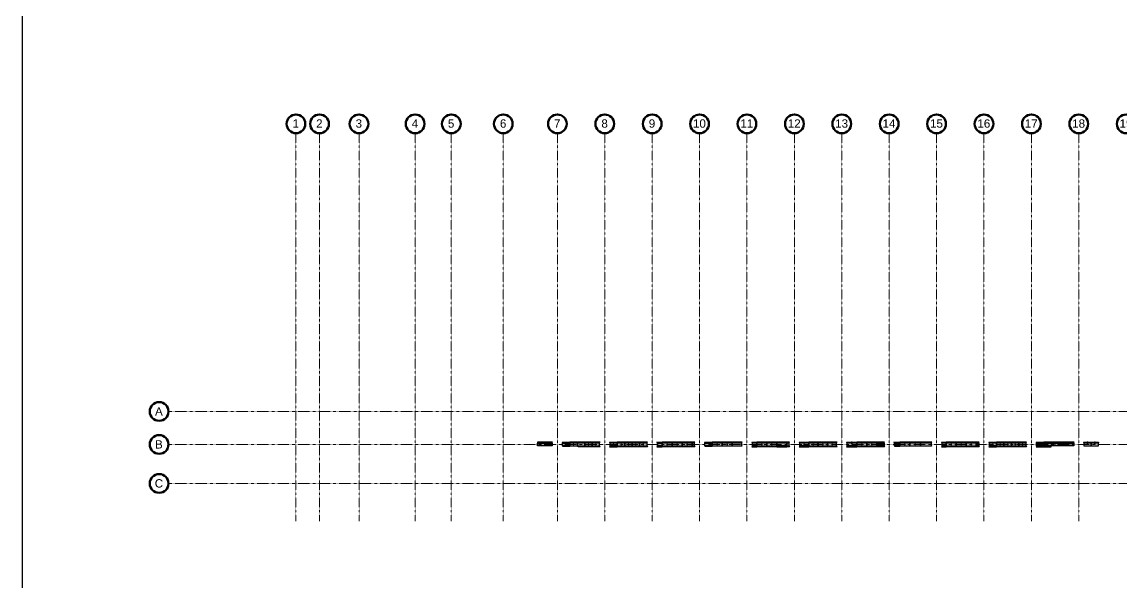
# Model space of a CAD drawing. Header units: millimetres. Extents: x -70132 to 394080, y -1879526 to 121974.
# Drawn here: x -66720 to 197816, y -587329 to -452602 of the extents above; entities that cross this region are included whole.
import ezdxf

# ---------------------------------------------------------------- set-up
doc = ezdxf.new("R2010")
doc.units = ezdxf.units.MM
doc.linetypes.add('DPA_Grid _ Level 100', pattern=[10, 5.5, -1.6, 1.3, -1.6])
doc.layers.add('009 - AHP_06_PANEL_MAIN_COLOR_1', color=3, linetype='Continuous')
doc.layers.add('S-GRID', color=251, linetype='Continuous', lineweight=9)
doc.layers.add('S-GRID-IDEN', color=3, linetype='Continuous', lineweight=50)
doc.styles.add('Arial_1', font='arial.ttf', dxfattribs={"height": 2000})

# ---------------------------------------------------------------- blocks, each defined once
blk = doc.blocks.new('Grid - 100 Scale-586761-UPPER PLATFORM LEVEL - REFLECTED CEILING')
at = {"layer": 'S-GRID-IDEN'}
blk.add_circle((0, 0), 4.5, dxfattribs=at)
blk = doc.blocks.new('A$C8cf0ffd2')
at = {"layer": 'S-GRID', "linetype": 'DPA_Grid _ Level 100'}
for p, q in [((-85660, -18460.1), (-85660, 74877.1)), ((-80000, -18460.1), (-80000, 74877.1)), ((-70500, -18460.1), (-70500, 74877.1)), ((-57000, -18460.1), (-57000, 74877.1)), ((-48300, -18460.1), (-48300, 74877.1)), ((-35800, -18460.1), (-35800, 74877.1)), ((-22800, -18460.1), (-22800, 74877.1)), ((-11400, -18460.1), (-11400, 74877.1)), ((0, -18460.1), (0, 74877.1)), ((11400, -18460.1), (11400, 74877.1)), ((22800, -18460.1), (22800, 74877.1)), ((34200, -18460.1), (34200, 74877.1)), ((45600, -18460.1), (45600, 74877.1)), ((45600, -18460.1), (45600, 74877.1)), ((57000, -18460.1), (57000, 74877.1)), ((68400, -18460.1), (68400, 74877.1)), ((79800, -18460.1), (79800, 74877.1)), ((91200, -18460.1), (91200, 74877.1)), ((102600, -18460.1), (102600, 74877.1)), ((206752.4, 7930), (-116311.4, 7930)), ((206752.4, 0), (-116311.4, 0)), ((206752.4, -9385), (-116311.4, -9385))]:
    blk.add_line(p, q, dxfattribs=at)
at = {"layer": 'S-GRID-IDEN', "xscale": 499.9999999999994, "yscale": 499.9999999999994, "zscale": 499.9999999999994}
for p in [(-85660, 77127.1), (-80000, 77127.1), (-70500, 77127.1), (-57000, 77127.1), (-48300, 77127.1), (-35800, 77127.1), (-22800, 77127.1), (-11400, 77127.1), (0, 77127.1), (11400, 77127.1), (22800, 77127.1), (34200, 77127.1), (45600, 77127.1), (57000, 77127.1), (68400, 77127.1), (79800, 77127.1), (91200, 77127.1), (102600, 77127.1), (114000, 77127.1)]:
    blk.add_blockref('Grid - 100 Scale-586761-UPPER PLATFORM LEVEL - REFLECTED CEILING', p, dxfattribs=at)
at = {"layer": 'S-GRID-IDEN', "xscale": 499.9999999999994, "yscale": 499.9999999999994, "zscale": 499.9999999999994, "rotation": 89.99999999999982}
for p in [(-118561.4, 7930), (-118561.4, 0), (-118561.4, -9385)]:
    blk.add_blockref('Grid - 100 Scale-586761-UPPER PLATFORM LEVEL - REFLECTED CEILING', p, dxfattribs=at)
at = {"layer": 'S-GRID-IDEN', "lineweight": 9, "char_height": 2000, "attachment_point": 1, "style": 'Arial_1'}
for s, insert, width in [('1', (-86476.5, 78206.6), 1883.966), ('2', (-80816.5, 78206.6), 1883.966), ('3', (-71316.5, 78206.6), 1883.966), ('4', (-57816.5, 78206.6), 1883.966), ('5', (-49116.5, 78206.6), 1883.966), ('6', (-36616.5, 78206.6), 1883.966), ('7', (-23616.5, 78206.6), 1883.966), ('8', (-12216.5, 78206.6), 1883.966), ('9', (-816.5, 78206.6), 1883.966), ('10', (9806, 78206.6), 3767.931), ('11', (21206, 78206.6), 3767.931), ('12', (32606, 78206.6), 3767.931), ('13', (44006, 78206.6), 3767.931), ('14', (55406, 78206.6), 3767.931), ('15', (66806, 78206.6), 3767.931), ('16', (78206, 78206.6), 3767.931), ('17', (89606, 78206.6), 3767.931), ('18', (101006, 78206.6), 3767.931), ('19', (112406, 78206.6), 3767.931), ('A', (-119560, 8949.4), 2284.809), ('B', (-119560, 1019.4), 2284.809), ('C', (-119625, -8365.6), 2445.147)]:
    blk.add_mtext(s, dxfattribs=dict(at, insert=insert, width=width))
blk = doc.blocks.new('*U534')
blk.add_point((0, 0))
at = {"layer": '009 - AHP_06_PANEL_MAIN_COLOR_1'}
for points in [[(-893, 550), (-893, 350), (893, 350), (893, 550)], [(-893, 300), (-893, -300), (893, -300), (893, 300)], [(893, -350), (893, -550), (-893, -550), (-893, -350)]]:
    blk.add_lwpolyline(points, close=True, dxfattribs=at)
blk = doc.blocks.new('*U603')
blk.add_point((0, 0))
at = {"layer": '009 - AHP_06_PANEL_MAIN_COLOR_1'}
for points in [[(-893, 550), (-893, 350), (893, 350), (893, 454), (989, 550)], [(-893, 300), (-893, -300), (893, -300), (893, 300)], [(893, -350), (893, -454), (989, -550), (-893, -550), (-893, -350)]]:
    blk.add_lwpolyline(points, close=True, dxfattribs=at)
blk = doc.blocks.new('*U725')
blk.add_point((0, 0))
at = {"layer": '009 - AHP_06_PANEL_MAIN_COLOR_1'}
for points in [[(-893, 550), (-893, 350), (893, 350), (893, 550)], [(-893, 300), (-893, -300), (893, -300), (893, 300)], [(893, -350), (893, -440), (-893, -440), (-893, -350)]]:
    blk.add_lwpolyline(points, close=True, dxfattribs=at)
blk = doc.blocks.new('*U727')
blk.add_point((0, 0))
at = {"layer": '009 - AHP_06_PANEL_MAIN_COLOR_1'}
for points in [[(-893, 550), (-893, 350), (893, 350), (893, 454), (989, 550)], [(-893, 300), (-893, -300), (893, -300), (893, 300)], [(893, -350), (893, -440), (-893, -440), (-893, -350)]]:
    blk.add_lwpolyline(points, close=True, dxfattribs=at)
blk = doc.blocks.new('*U791')
blk.add_point((0, 0))
at = {"layer": '009 - AHP_06_PANEL_MAIN_COLOR_1'}
for points in [[(-893, 550), (-893, 350), (893, 350), (893, 550)], [(-893, 300), (-893, -300), (893, -300), (893, 300)], [(893, -350), (893, -550), (-893, -550), (-893, -350)]]:
    blk.add_lwpolyline(points, close=True, dxfattribs=at)
blk = doc.blocks.new('*U792')
blk.add_point((0, 0))
at = {"layer": '009 - AHP_06_PANEL_MAIN_COLOR_1'}
for points in [[(-893, 550), (-893, 350), (893, 350), (893, 550)], [(-893, 300), (-893, -300), (893, -300), (893, 300)], [(893, -350), (893, -550), (-893, -550), (-893, -350)]]:
    blk.add_lwpolyline(points, close=True, dxfattribs=at)
blk = doc.blocks.new('*U793')
blk.add_point((0, 0))
at = {"layer": '009 - AHP_06_PANEL_MAIN_COLOR_1'}
for points in [[(-893, 550), (-893, 350), (893, 350), (893, 550)], [(-893, 300), (-893, -300), (893, -300), (893, 300)], [(893, -350), (893, -550), (-893, -550), (-893, -350)]]:
    blk.add_lwpolyline(points, close=True, dxfattribs=at)
blk = doc.blocks.new('*U796')
blk.add_point((0, 0))
at = {"layer": '009 - AHP_06_PANEL_MAIN_COLOR_1'}
for points in [[(-1200, 550), (-1200, 350), (1200, 350), (1200, 550)], [(-1200, 300), (-1200, -300), (1200, -300), (1200, 300)], [(1200, -350), (1200, -550), (-1200, -550), (-1200, -350)]]:
    blk.add_lwpolyline(points, close=True, dxfattribs=at)
blk = doc.blocks.new('*U747')
blk.add_point((0, 0))
at = {"layer": '009 - AHP_06_PANEL_MAIN_COLOR_1'}
for points in [[(-1200, 550), (-1200, 350), (1200, 350), (1200, 550)], [(-1200, 300), (-1200, -300), (1200, -300), (1200, 300)], [(1200, -350), (1200, -440), (-1200, -440), (-1200, -350)]]:
    blk.add_lwpolyline(points, close=True, dxfattribs=at)
blk = doc.blocks.new('*U778')
for p in [(0, 875), (0, 475)]:
    blk.add_point(p)
at = {"layer": '009 - AHP_06_PANEL_MAIN_COLOR_1'}
for points in [[(-870, 850), (-870, 650), (870, 650), (870, 850)], [(870, 600), (870, 0), (-870, 0), (-870, 600)]]:
    blk.add_lwpolyline(points, close=True, dxfattribs=at)
blk = doc.blocks.new('*U779')
for p in [(0, 875), (0, 475)]:
    blk.add_point(p)
at = {"layer": '009 - AHP_06_PANEL_MAIN_COLOR_1'}
for points in [[(-885, 850), (-885, 650), (885, 650), (885, 754), (981, 850)], [(885, 600), (885, 0), (-885, 0), (-885, 600)]]:
    blk.add_lwpolyline(points, close=True, dxfattribs=at)
blk = doc.blocks.new('*U780')
for p in [(0, 875), (0, 475)]:
    blk.add_point(p)
at = {"layer": '009 - AHP_06_PANEL_MAIN_COLOR_1'}
for points in [[(-1178, 850), (-1178, 650), (1178, 650), (1178, 754), (1274, 850)], [(1178, 600), (1178, 0), (-1178, 0), (-1178, 600)]]:
    blk.add_lwpolyline(points, close=True, dxfattribs=at)
blk = doc.blocks.new('*U609')
blk.add_point((0, 0))
at = {"layer": '009 - AHP_06_PANEL_MAIN_COLOR_1'}
for points in [[(-1104, 550), (-1104, 350), (1104, 350), (1104, 454), (1200, 550)], [(-1104, 300), (-1104, -300), (1104, -300), (1104, 300)], [(1104, -350), (1104, -454), (1200, -550), (-1104, -550), (-1104, -350)]]:
    blk.add_lwpolyline(points, close=True, dxfattribs=at)
blk = doc.blocks.new('*U783')
blk.add_point((0, 0))
at = {"layer": '009 - AHP_06_PANEL_MAIN_COLOR_1'}
for points in [[(-1200, 550), (-1200, 350), (1200, 350), (1200, 550)], [(-1200, 300), (-1200, -300), (1200, -300), (1200, 300)], [(1200, -350), (1200, -550), (-1200, -550), (-1200, -350)]]:
    blk.add_lwpolyline(points, close=True, dxfattribs=at)
blk = doc.blocks.new('*U751')
at = {"layer": '009 - AHP_06_PANEL_MAIN_COLOR_1'}
blk.add_lwpolyline([(0, 0), (0, 200), (573, 200), (573, 96), (669, 0)], close=True, dxfattribs=at)
blk = doc.blocks.new('*U750')
at = {"layer": '009 - AHP_06_PANEL_MAIN_COLOR_1'}
blk.add_lwpolyline([(0, 0), (2375, 0), (2375, 200), (0, 200)], close=True, dxfattribs=at)
blk = doc.blocks.new('*U748')
at = {"layer": '009 - AHP_06_PANEL_MAIN_COLOR_1'}
blk.add_lwpolyline([(0, 0), (2400, 0), (2400, 600), (0, 600)], close=True, dxfattribs=at)
blk = doc.blocks.new('*U749')
at = {"layer": '009 - AHP_06_PANEL_MAIN_COLOR_1'}
blk.add_lwpolyline([(0, 0), (0, 200), (555, 200), (555, 96), (651, 0)], close=True, dxfattribs=at)
blk = doc.blocks.new('*U754')
at = {"layer": '009 - AHP_06_PANEL_MAIN_COLOR_1'}
blk.add_lwpolyline([(0, 0), (0, 200), (2355, 200), (2355, 96), (2451, 0)], close=True, dxfattribs=at)
blk = doc.blocks.new('*U775')
blk.add_point((0, 0))
at = {"layer": '009 - AHP_06_PANEL_MAIN_COLOR_1'}
for points in [[(-1103.5, 550), (-1103.5, 350), (1103.5, 350), (1103.5, 550)], [(-1103.5, 300), (-1103.5, -300), (1103.5, -300), (1103.5, 300)], [(1103.5, -350), (1103.5, -550), (-1103.5, -550), (-1103.5, -350)]]:
    blk.add_lwpolyline(points, close=True, dxfattribs=at)
blk = doc.blocks.new('*U784')
blk.add_point((0, 0))
at = {"layer": '009 - AHP_06_PANEL_MAIN_COLOR_1'}
for points in [[(-1103.5, 550), (-1103.5, 350), (1103.5, 350), (1103.5, 550)], [(-1103.5, 300), (-1103.5, -300), (1103.5, -300), (1103.5, 300)], [(1103.5, -350), (1103.5, -550), (-1103.5, -550), (-1103.5, -350)]]:
    blk.add_lwpolyline(points, close=True, dxfattribs=at)
blk = doc.blocks.new('*U785')
blk.add_point((0, 0))
at = {"layer": '009 - AHP_06_PANEL_MAIN_COLOR_1'}
for points in [[(-1200, 550), (-1200, 350), (1200, 350), (1200, 550)], [(-1200, 300), (-1200, -300), (1200, -300), (1200, 300)], [(1200, -350), (1200, -550), (-1200, -550), (-1200, -350)]]:
    blk.add_lwpolyline(points, close=True, dxfattribs=at)
blk = doc.blocks.new('*U758')
blk.add_point((0, 0))
at = {"layer": '009 - AHP_06_PANEL_MAIN_COLOR_1'}
for points in [[(-1200, 550), (-1200, 350), (1200, 350), (1200, 550)], [(-1200, 300), (-1200, -300), (1200, -300), (1200, 300)], [(1200, -350), (1200, -440), (-1200, -440), (-1200, -350)]]:
    blk.add_lwpolyline(points, close=True, dxfattribs=at)
blk = doc.blocks.new('*U759')
blk.add_point((0, 0))
at = {"layer": '009 - AHP_06_PANEL_MAIN_COLOR_1'}
for points in [[(-1306, 550), (-1306, 350), (1306, 350), (1306, 550)], [(-1306, 300), (-1306, -300), (1306, -300), (1306, 300)], [(1306, -350), (1306, -440), (-1306, -440), (-1306, -350)]]:
    blk.add_lwpolyline(points, close=True, dxfattribs=at)
blk = doc.blocks.new('*U786')
blk.add_point((0, 0))
at = {"layer": '009 - AHP_06_PANEL_MAIN_COLOR_1'}
for points in [[(-1200, 550), (-1200, 350), (1200, 350), (1200, 550)], [(-1200, 300), (-1200, -300), (1200, -300), (1200, 300)], [(1200, -350), (1200, -550), (-1200, -550), (-1200, -350)]]:
    blk.add_lwpolyline(points, close=True, dxfattribs=at)
blk = doc.blocks.new('*U763')
blk.add_point((0, 0))
at = {"layer": '009 - AHP_06_PANEL_MAIN_COLOR_1'}
for points in [[(-893, 550), (-893, 350), (893, 350), (893, 550)], [(-893, 300), (-893, -300), (893, -300), (893, 300)], [(893, -350), (893, -550), (-893, -550), (-893, -350)]]:
    blk.add_lwpolyline(points, close=True, dxfattribs=at)
blk = doc.blocks.new('*U765')
blk.add_point((0, 0))
at = {"layer": '009 - AHP_06_PANEL_MAIN_COLOR_1'}
for points in [[(-893, 550), (-893, 350), (893, 350), (893, 550)], [(-893, 300), (-893, -300), (893, -300), (893, 300)], [(893, -350), (893, -550), (-893, -550), (-893, -350)]]:
    blk.add_lwpolyline(points, close=True, dxfattribs=at)
blk = doc.blocks.new('*U766')
blk.add_point((0, 0))
at = {"layer": '009 - AHP_06_PANEL_MAIN_COLOR_1'}
for points in [[(-893, 550), (-893, 350), (893, 350), (893, 550)], [(-893, 300), (-893, -300), (893, -300), (893, 300)], [(893, -350), (893, -550), (-893, -550), (-893, -350)]]:
    blk.add_lwpolyline(points, close=True, dxfattribs=at)
blk = doc.blocks.new('*U768')
for p in [(0, 875), (0, 475)]:
    blk.add_point(p)
at = {"layer": '009 - AHP_06_PANEL_MAIN_COLOR_1'}
for points in [[(-893, 850), (-893, 650), (893, 650), (893, 754), (989, 850)], [(893, 600), (893, 0), (-893, 0), (-893, 600)]]:
    blk.add_lwpolyline(points, close=True, dxfattribs=at)
blk = doc.blocks.new('*U769')
for p in [(0, 875), (0, 475)]:
    blk.add_point(p)
at = {"layer": '009 - AHP_06_PANEL_MAIN_COLOR_1'}
for points in [[(-893, 850), (-893, 650), (893, 650), (893, 850)], [(893, 600), (893, 0), (-893, 0), (-893, 600)]]:
    blk.add_lwpolyline(points, close=True, dxfattribs=at)
blk = doc.blocks.new('*U770')
for p in [(0, 875), (0, 475)]:
    blk.add_point(p)
at = {"layer": '009 - AHP_06_PANEL_MAIN_COLOR_1'}
for points in [[(-893, 850), (-893, 650), (893, 650), (893, 850)], [(893, 600), (893, 0), (-893, 0), (-893, 600)]]:
    blk.add_lwpolyline(points, close=True, dxfattribs=at)
blk = doc.blocks.new('*U771')
for p in [(0, 875), (0, 475)]:
    blk.add_point(p)
at = {"layer": '009 - AHP_06_PANEL_MAIN_COLOR_1'}
for points in [[(-893, 850), (-893, 650), (893, 650), (893, 850)], [(893, 600), (893, 0), (-893, 0), (-893, 600)]]:
    blk.add_lwpolyline(points, close=True, dxfattribs=at)
blk = doc.blocks.new('*U735')
at = {"layer": '009 - AHP_06_PANEL_MAIN_COLOR_1'}
blk.add_lwpolyline([(0, 0), (1744, 0), (1744, 200), (0, 200)], close=True, dxfattribs=at)
blk = doc.blocks.new('*U772')
for p in [(0, 875), (0, 475)]:
    blk.add_point(p)
at = {"layer": '009 - AHP_06_PANEL_MAIN_COLOR_1'}
for points in [[(-885, 850), (-885, 650), (885, 650), (885, 850)], [(885, 600), (885, 0), (-885, 0), (-885, 600)]]:
    blk.add_lwpolyline(points, close=True, dxfattribs=at)
blk = doc.blocks.new('*U773')
for p in [(0, 875), (0, 475)]:
    blk.add_point(p)
at = {"layer": '009 - AHP_06_PANEL_MAIN_COLOR_1'}
for points in [[(-885, 850), (-885, 650), (885, 650), (885, 754), (981, 850)], [(885, 600), (885, 0), (-885, 0), (-885, 600)]]:
    blk.add_lwpolyline(points, close=True, dxfattribs=at)
blk = doc.blocks.new('*U774')
blk.add_point((0, 0))
at = {"layer": '009 - AHP_06_PANEL_MAIN_COLOR_1'}
for points in [[(-1200, 550), (-1200, 350), (1200, 350), (1200, 550)], [(-1200, 300), (-1200, -300), (1200, -300), (1200, 300)], [(1200, -350), (1200, -550), (-1200, -550), (-1200, -350)]]:
    blk.add_lwpolyline(points, close=True, dxfattribs=at)
blk = doc.blocks.new('*U776')
blk.add_point((0, 0))
at = {"layer": '009 - AHP_06_PANEL_MAIN_COLOR_1'}
for points in [[(-1200, 550), (-1200, 350), (1200, 350), (1200, 550)], [(-1200, 300), (-1200, -300), (1200, -300), (1200, 300)], [(1200, -350), (1200, -550), (-1200, -550), (-1200, -350)]]:
    blk.add_lwpolyline(points, close=True, dxfattribs=at)
blk = doc.blocks.new('*U741')
blk.add_point((0, 0))
at = {"layer": '009 - AHP_06_PANEL_MAIN_COLOR_1'}
for points in [[(0, 550), (0, 350), (555, 350), (555, 454), (651, 550)], [(0, 300), (0, -300), (555, -300), (555, 300)], [(555, -350), (555, -454), (651, -550), (0, -550), (0, -350)]]:
    blk.add_lwpolyline(points, close=True, dxfattribs=at)
blk = doc.blocks.new('*U740')
blk.add_point((0, 0))
at = {"layer": '009 - AHP_06_PANEL_MAIN_COLOR_1'}
for points in [[(0, 550), (0, 350), (1155, 350), (1155, 454), (1251, 550)], [(0, 300), (0, -300), (1155, -300), (1155, 300)], [(1155, -350), (1155, -454), (1251, -550), (0, -550), (0, -350)]]:
    blk.add_lwpolyline(points, close=True, dxfattribs=at)
blk = doc.blocks.new('*U752')
at = {"layer": '009 - AHP_06_PANEL_MAIN_COLOR_1'}
blk.add_lwpolyline([(0, 0), (2400, 0), (2400, 200), (0, 200)], close=True, dxfattribs=at)
blk = doc.blocks.new('*U753')
at = {"layer": '009 - AHP_06_PANEL_MAIN_COLOR_1'}
blk.add_lwpolyline([(0, 0), (555, 0), (555, 600), (0, 600)], close=True, dxfattribs=at)
blk = doc.blocks.new('*U777')
blk.add_point((0, 0))
at = {"layer": '009 - AHP_06_PANEL_MAIN_COLOR_1'}
for points in [[(-1200, 550), (-1200, 350), (1200, 350), (1200, 550)], [(-1200, 300), (-1200, -300), (1200, -300), (1200, 300)], [(1200, -350), (1200, -550), (-1200, -550), (-1200, -350)]]:
    blk.add_lwpolyline(points, close=True, dxfattribs=at)
blk = doc.blocks.new('*U744')
blk.add_point((0, 0))
at = {"layer": '009 - AHP_06_PANEL_MAIN_COLOR_1'}
for points in [[(0, 550), (0, 350), (2355, 350), (2355, 454), (2451, 550)], [(0, 300), (0, -300), (2355, -300), (2355, 300)], [(2355, -350), (2355, -440), (0, -440), (0, -350)]]:
    blk.add_lwpolyline(points, close=True, dxfattribs=at)
blk = doc.blocks.new('*U746')
blk.add_point((0, 0))
at = {"layer": '009 - AHP_06_PANEL_MAIN_COLOR_1'}
for points in [[(0, 550), (0, 350), (1755, 350), (1755, 454), (1851, 550)], [(0, 300), (0, -300), (1755, -300), (1755, 300)], [(1755, -350), (1755, -440), (0, -440), (0, -350)]]:
    blk.add_lwpolyline(points, close=True, dxfattribs=at)
blk = doc.blocks.new('*U745')
blk.add_point((0, 0))
at = {"layer": '009 - AHP_06_PANEL_MAIN_COLOR_1'}
for points in [[(0, 550), (0, 350), (1155, 350), (1155, 454), (1251, 550)], [(0, 300), (0, -300), (1155, -300), (1155, 300)], [(1155, -350), (1155, -454), (1251, -550), (0, -550), (0, -350)]]:
    blk.add_lwpolyline(points, close=True, dxfattribs=at)
blk = doc.blocks.new('*U761')
blk.add_point((0, 0))
at = {"layer": '009 - AHP_06_PANEL_MAIN_COLOR_1'}
for points in [[(0, 550), (0, 350), (1073, 350), (1073, 454), (1169, 550)], [(0, 300), (0, -300), (1073, -300), (1073, 300)], [(1073, -350), (1073, -454), (1169, -550), (0, -550), (0, -350)]]:
    blk.add_lwpolyline(points, close=True, dxfattribs=at)
blk = doc.blocks.new('*U788')
blk.add_point((0, 0))
at = {"layer": '009 - AHP_06_PANEL_MAIN_COLOR_1'}
for points in [[(-1200, 550), (-1200, 350), (1200, 350), (1200, 550)], [(-1200, 300), (-1200, -300), (1200, -300), (1200, 300)], [(1200, -350), (1200, -550), (-1200, -550), (-1200, -350)]]:
    blk.add_lwpolyline(points, close=True, dxfattribs=at)
blk = doc.blocks.new('*U789')
blk.add_point((0, 0))
at = {"layer": '009 - AHP_06_PANEL_MAIN_COLOR_1'}
for points in [[(-1200, 550), (-1200, 350), (1200, 350), (1200, 550)], [(-1200, 300), (-1200, -300), (1200, -300), (1200, 300)], [(1200, -350), (1200, -550), (-1200, -550), (-1200, -350)]]:
    blk.add_lwpolyline(points, close=True, dxfattribs=at)
blk = doc.blocks.new('*U762')
blk.add_point((0, 0))
at = {"layer": '009 - AHP_06_PANEL_MAIN_COLOR_1'}
for points in [[(0, 550), (0, 350), (637, 350), (637, 454), (733, 550)], [(0, 300), (0, -300), (637, -300), (637, 300)], [(637, -350), (637, -454), (733, -550), (0, -550), (0, -350)]]:
    blk.add_lwpolyline(points, close=True, dxfattribs=at)
blk = doc.blocks.new('*U760')
blk.add_point((0, 0))
at = {"layer": '009 - AHP_06_PANEL_MAIN_COLOR_1'}
for points in [[(0, 550), (0, 350), (1293, 350), (1293, 454), (1389, 550)], [(0, 300), (0, -300), (1293, -300), (1293, 300)], [(1293, -350), (1293, -440), (0, -440), (0, -350)]]:
    blk.add_lwpolyline(points, close=True, dxfattribs=at)
blk = doc.blocks.new('*U756')
blk.add_point((0, 0))
at = {"layer": '009 - AHP_06_PANEL_MAIN_COLOR_1'}
for points in [[(0, 550), (0, 350), (1755, 350), (1755, 454), (1851, 550)], [(0, 300), (0, -300), (1755, -300), (1755, 300)], [(1755, -350), (1755, -454), (1851, -550), (0, -550), (0, -350)]]:
    blk.add_lwpolyline(points, close=True, dxfattribs=at)
blk = doc.blocks.new('*U757')
blk.add_point((0, 0))
at = {"layer": '009 - AHP_06_PANEL_MAIN_COLOR_1'}
for points in [[(0, 550), (0, 350), (2606, 350), (2606, 454), (2702, 550)], [(0, 300), (0, -300), (2606, -300), (2606, 300)], [(2606, -350), (2606, -440), (0, -440), (0, -350)]]:
    blk.add_lwpolyline(points, close=True, dxfattribs=at)
blk = doc.blocks.new('*U790')
blk.add_point((0, 0))
at = {"layer": '009 - AHP_06_PANEL_MAIN_COLOR_1'}
for points in [[(-1200, 550), (-1200, 350), (1200, 350), (1200, 550)], [(-1200, 300), (-1200, -300), (1200, -300), (1200, 300)], [(1200, -350), (1200, -550), (-1200, -550), (-1200, -350)]]:
    blk.add_lwpolyline(points, close=True, dxfattribs=at)
blk = doc.blocks.new('W-1-PP18-AR-4160-01-A_20260226-233337_C06_OVERALL')
at = {"layer": '009 - AHP_06_PANEL_MAIN_COLOR_1'}
for points in [[(4807, 350), (6593, 350), (6593, 550), (4807, 550)], [(4807, -300), (6593, -300), (6593, 300), (4807, 300)], [(4807, -350), (6593, -350), (6593, -550), (4985, -550), (4985, -440), (4807, -440)]]:
    blk.add_lwpolyline(points, close=True, dxfattribs=at)
for name, p in [('*U778', (-3875, -300)), ('*U779', (-2120, -300)), ('*U725', (3914, 0)), ('*U534', (7486, 0)), ('*U603', (9272, 0)), ('*U791', (15314, 0)), ('*U792', (17100, 0)), ('*U793', (18886, 0)), ('*U603', (20672, 0)), ('*U796', (26400, 0)), ('*U776', (28800, 0)), ('*U774', (31200, 0)), ('*U741', (32400, 0)), ('*U747', (38400, 0)), ('*U747', (40800, 0)), ('*U744', (42000, 0)), ('*U783', (49200, 0)), ('*U777', (51600, 0)), ('*U752', (52800, 350)), ('*U748', (52800, -300)), ('*U753', (55200, -300)), ('*U775', (61546, 0)), ('*U784', (63854, 0)), ('*U609', (66061, 0)), ('*U785', (73200, 0)), ('*U790', (75600, 0)), ('*U758', (83538, 0)), ('*U759', (86043, 0)), ('*U757', (87349, 0)), ('*U786', (94718, 0)), ('*U788', (97118, 0)), ('*U789', (99518, 0)), ('*U765', (106514, 0)), ('*U763', (108300, 0)), ('*U766', (110086, 0)), ('*U603', (111872, 0)), ('*U771', (117914, -300)), ('*U770', (119700, -300)), ('*U769', (121486, -300)), ('*U768', (123272, -300)), ('*U750', (52800, -550)), ('*U751', (55182, -550)), ('*U735', (117021, -550))]:
    blk.add_blockref(name, p)
at = {"xscale": -1}
for name, p in [('*U727', (2128, 0)), ('*U740', (25200, 0)), ('*U746', (37200, 0)), ('*U780', (70822, -300)), ('*U760', (82338, 0)), ('*U603', (116128, 0)), ('*U773', (127520, -300)), ('*U772', (129290, -300)), ('*U754', (72000, -550))]:
    blk.add_blockref(name, p, dxfattribs=at)
at = {"rotation": 180}
for name, p in [('*U603', (13528, 0)), ('*U745', (48000, 0)), ('*U609', (59339, 0)), ('*U761', (93518, 0)), ('*U603', (104728, 0))]:
    blk.add_blockref(name, p, dxfattribs=at)
at = {"xscale": -1, "rotation": 180}
for name, p in [('*U749', (55200, 550)), ('*U756', (76800, 0, 0)), ('*U762', (100718, 0))]:
    blk.add_blockref(name, p, dxfattribs=at)

msp = doc.modelspace()

# ---------------------------------------------------------------- linework, layer by layer
at = {"color": 2}
msp.add_lwpolyline([(-66720.1, -592847.4), (356364.1, -592847.4), (356364.1, -449883.1), (-66720.1, -449883.1)], close=True, dxfattribs=at)

# ---------------------------------------------------------------- block references
for name, p in [('A$C8cf0ffd2', (84827.6, -554233.4)), ('W-1-PP18-AR-4160-01-A_20260226-233337_C06_OVERALL', (62027.6, -554233.4))]:
    msp.add_blockref(name, p)

doc.saveas('drawing.dxf')
